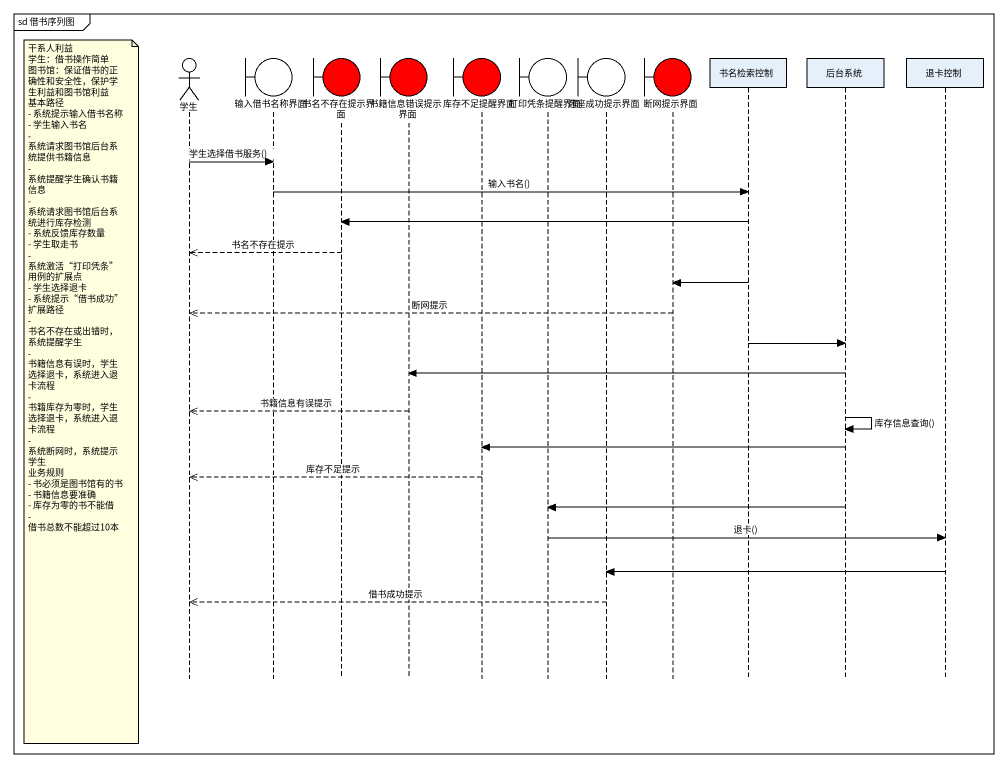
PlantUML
@startuml
mainframe sd 借书序列图
hide footbox
actor 学生
boundary 输入借书名称界面
boundary 书名不存在提示界面 #FF0000
boundary 书籍信息错误提示界面 #FF0000
boundary 库存不足提醒界面 #FF0000
boundary 打印凭条提醒界面
boundary 选座成功提示界面
boundary 断网提示界面 #FF0000
participant 书名检索控制
participant 后台系统
participant 退卡控制

学生 -> 输入借书名称界面 : 学生选择借书服务()
输入借书名称界面 -> 书名检索控制 : 输入书名()
书名检索控制 -> 书名不存在提示界面
书名不存在提示界面 -->> 学生 : 书名不存在提示
书名检索控制 -> 断网提示界面
断网提示界面 -->> 学生 : 断网提示
书名检索控制 -> 后台系统
后台系统 -> 书籍信息错误提示界面
note left of 学生
  干系人利益
  学生：借书操作简单
  图书馆：保证借书的正确性和安全性，保护学生利益和图书馆利益
  基本路径
  - 系统提示输入借书名称
  - 学生输入书名
  - 系统请求图书馆后台系统提供书籍信息
  - 系统提醒学生确认书籍信息
  - 系统请求图书馆后台系统进行库存检测
  - 系统反馈库存数量
  - 学生取走书
  - 系统激活“打印凭条”用例的扩展点
  - 学生选择退卡
  - 系统提示“借书成功”
  扩展路径
  - 书名不存在或出错时，系统提醒学生
  - 书籍信息有误时，学生选择退卡，系统进入退卡流程
  - 书籍库存为零时，学生选择退卡，系统进入退卡流程
  - 系统断网时，系统提示学生
  业务规则
  - 书必须是图书馆有的书
  - 书籍信息要准确
  - 库存为零的书不能借
  - 借书总数不能超过10本
end note
书籍信息错误提示界面 -->> 学生 : 书籍信息有误提示
后台系统 -> 后台系统 : 库存信息查询()
后台系统 -> 库存不足提醒界面
库存不足提醒界面 -->> 学生 : 库存不足提示
后台系统 -> 打印凭条提醒界面
打印凭条提醒界面 -> 退卡控制 : 退卡()
退卡控制 -> 选座成功提示界面
选座成功提示界面 -->> 学生 : 借书成功提示
@enduml
